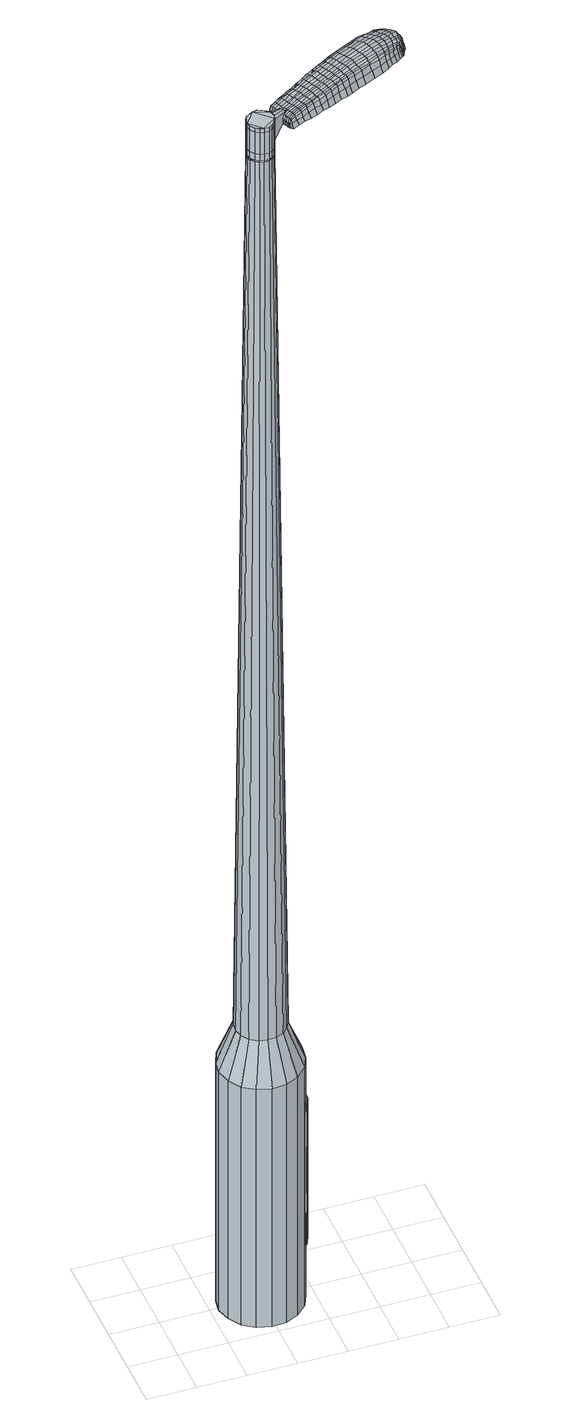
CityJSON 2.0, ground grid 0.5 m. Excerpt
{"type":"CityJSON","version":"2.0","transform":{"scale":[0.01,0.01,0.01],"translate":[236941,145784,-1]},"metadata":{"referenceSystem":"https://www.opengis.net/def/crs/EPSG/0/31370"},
"CityObjects":{
"object1":{"type":"GenericCityObject","attributes":{"cluster":709,"mean_distance_to_centroid":0.275,"new_centroid_x":236942,"new_centroid_y":145784.48,"mean_distance_to_camera":11.01,"H1":34.76,"H2":32.94,"Z_final":114.68,"cluster2":48,"proj_x":236945.56,"proj_y":145792.27,"id_line":84805,"bearing_l":114.57,"distance":8.56,"orientation":"right","G_obj":24.57},"geometry":[{"type":"MultiSurface","lod":"2","boundaries":[[[0,1,2,3]],[[1,4,5,2]],[[4,6,7,5]],[[6,8,9,7]],[[8,10,11,9]],[[10,12,13,11]],[[12,14,15,13]],[[14,16,17,15]],[[16,18,19,17]],[[18,20,21,19]],[[20,22,23,21]],[[22,24,25,23]],[[24,26,27,25]],[[26,28,29,27]],[[28,30,31,29]],[[30,32,33,31]],[[32,34,35,33]],[[34,0,3,35]],[[36,37,38,39]],[[38,40,41,42]],[[41,43,42]],[[42,44,45,46]],[[45,47,46]],[[46,48,49,50]],[[49,51,50]],[[42,46,50,38]],[[50,52,39,38]],[[53,36,39]],[[2,5,7,35]],[[7,9,11,15]],[[11,13,15]],[[15,17,19,23]],[[19,21,23]],[[23,25,27,31]],[[27,29,31]],[[15,23,31,7]],[[31,33,35,7]],[[3,2,35]],[[1,0,54,55]],[[0,34,56,54]],[[34,32,57,56]],[[32,30,58,57]],[[30,28,59,58]],[[28,26,60,59]],[[26,24,61,60]],[[24,22,62,61]],[[22,20,63,62]],[[20,18,64,63]],[[18,16,65,64]],[[16,14,66,65]],[[14,12,67,66]],[[12,10,68,67]],[[10,8,69,68]],[[8,6,70,69]],[[6,4,71,70]],[[4,1,55,71]],[[55,54,72,73]],[[54,56,74,72]],[[56,57,75,74]],[[57,58,76,75]],[[58,59,77,76]],[[59,60,78,77]],[[60,61,79,78]],[[61,62,80,79]],[[62,63,81,80]],[[63,64,82,81]],[[64,65,83,82]],[[65,66,84,83]],[[66,67,85,84]],[[67,68,86,85]],[[68,69,87,86]],[[69,70,88,87]],[[70,71,89,88]],[[71,55,73,89]],[[90,91,92,93]],[[94,95,91,90]],[[75,96,95,94]],[[97,98,96,75]],[[77,99,98,97]],[[78,100,99,77]],[[101,102,100,78]],[[103,104,102,101]],[[105,106,104,103]],[[107,108,106,105]],[[83,109,108,107]],[[110,111,109,83]],[[85,112,111,110]],[[113,114,112,85]],[[115,116,114,113]],[[117,118,116,115]],[[89,119,118,117]],[[93,92,119,89]],[[120,121,122,123]],[[124,120,123,125]],[[126,124,125,127]],[[128,126,127,129]],[[130,128,129,131]],[[132,130,131,133]],[[134,132,133,135]],[[136,134,135,137]],[[138,136,137,139]],[[140,138,139,141]],[[142,140,141,143]],[[144,142,143,145]],[[146,144,145,147]],[[148,146,147,149]],[[150,148,149,151]],[[152,150,151,153]],[[73,72,90,93]],[[72,74,94,90]],[[74,75,94]],[[76,97,75]],[[76,77,97]],[[79,101,78]],[[79,80,103,101]],[[80,81,105,103]],[[81,82,107,105]],[[82,83,107]],[[84,110,83]],[[84,85,110]],[[86,113,85]],[[86,87,115,113]],[[87,88,117,115]],[[88,89,117]],[[73,93,89]],[[154,155,92,91]],[[155,119,92]],[[156,118,119]],[[156,157,116,118]],[[157,158,114,116]],[[158,112,114]],[[159,111,112]],[[159,109,111]],[[160,108,109]],[[160,161,106,108]],[[161,162,104,106]],[[162,163,102,104]],[[163,100,102]],[[164,98,99]],[[164,96,98]],[[165,95,96]],[[165,154,91,95]],[[39,52,152,166]],[[155,154,167,153]],[[53,39,166,121]],[[154,165,122,167]],[[36,53,121,120]],[[165,96,123,122]],[[37,36,120,124]],[[96,164,125,123]],[[38,37,124,126]],[[164,99,127,125]],[[40,38,126,128]],[[99,100,129,127]],[[41,40,128,130]],[[100,163,131,129]],[[43,41,130,132]],[[163,162,133,131]],[[42,43,132,134]],[[162,161,135,133]],[[44,42,134,136]],[[161,160,137,135]],[[45,44,136,138]],[[160,109,139,137]],[[47,45,138,140]],[[109,159,141,139]],[[46,47,140,142]],[[159,112,143,141]],[[48,46,142,144]],[[112,158,145,143]],[[49,48,144,146]],[[158,157,147,145]],[[51,49,146,148]],[[157,156,149,147]],[[50,51,148,150]],[[156,119,151,149]],[[52,50,150,152]],[[119,155,153,151]],[[152,153,168,169]],[[153,167,170,168]],[[167,122,171,170]],[[122,121,172,171]],[[121,166,173,172]],[[166,152,169,173]],[[174,175,176,177]],[[178,174,177,179]],[[174,178,180,181]],[[175,174,181,182]],[[183,184,185,186]],[[187,183,186,188]],[[183,187,189,190]],[[184,183,190,191]],[[192,193,194,195]],[[196,192,195,197]],[[192,196,198,199]],[[193,192,199,200]],[[201,202,203,204]],[[205,201,204,206]],[[201,205,207,208]],[[202,201,208,209]],[[210,211,212,213]],[[214,210,213,215]],[[210,214,216,217]],[[211,210,217,218]],[[219,220,221,222]],[[223,219,222,224]],[[219,223,225,226]],[[220,219,226,227]],[[228,229,230,231]],[[220,228,231,221]],[[228,220,227,232]],[[229,228,232,233]],[[234,235,236,237]],[[229,234,237,230]],[[234,229,233,238]],[[235,234,238,239]],[[240,178,179,241]],[[235,240,241,236]],[[240,235,239,242]],[[178,240,242,180]],[[243,244,245,246]],[[247,243,246,248]],[[243,247,249,250]],[[244,243,250,251]],[[252,253,254,255]],[[244,252,255,245]],[[252,244,251,256]],[[253,252,256,257]],[[258,259,260,261]],[[253,258,261,254]],[[258,253,257,262]],[[259,258,262,263]],[[264,265,266,267]],[[259,264,267,260]],[[264,259,263,268]],[[265,264,268,269]],[[270,175,182,271]],[[265,270,271,266]],[[270,265,269,272]],[[175,270,272,176]],[[273,274,275,276]],[[277,273,276,278]],[[273,277,279,280]],[[274,273,280,281]],[[282,283,284,285]],[[274,282,285,275]],[[282,274,281,286]],[[283,282,286,287]],[[288,289,290,291]],[[283,288,291,284]],[[288,283,287,292]],[[289,288,292,293]],[[294,187,188,295]],[[289,294,295,290]],[[294,289,293,296]],[[187,294,296,189]],[[297,298,299,300]],[[301,297,300,302]],[[297,301,303,304]],[[298,297,304,305]],[[306,307,308,309]],[[298,306,309,299]],[[306,298,305,310]],[[307,306,310,311]],[[312,313,314,315]],[[307,312,315,308]],[[312,307,311,316]],[[313,312,316,317]],[[318,319,320,321]],[[313,318,321,314]],[[318,313,317,322]],[[319,318,322,323]],[[324,184,191,325]],[[319,324,325,320]],[[324,319,323,326]],[[184,324,326,185]],[[327,213,212,328]],[[329,327,328,330]],[[327,329,331,332]],[[213,327,332,215]],[[333,329,330,334]],[[335,333,334,336]],[[333,335,337,338]],[[329,333,338,331]],[[339,335,336,340]],[[341,339,340,342]],[[339,341,343,344]],[[335,339,344,337]],[[345,341,342,346]],[[347,345,346,348]],[[345,347,349,350]],[[341,345,350,343]],[[351,347,348,352]],[[202,351,352,203]],[[351,202,209,353]],[[347,351,353,349]],[[354,355,200,199]],[[356,354,199,198]],[[354,356,357,358]],[[355,354,358,359]],[[360,361,359,358]],[[362,360,358,357]],[[360,362,363,364]],[[361,360,364,365]],[[366,367,365,364]],[[368,366,364,363]],[[366,368,369,370]],[[367,366,370,371]],[[372,373,371,370]],[[374,372,370,369]],[[372,374,207,205]],[[373,372,205,206]],[[375,376,377,378]],[[277,375,378,279]],[[375,277,278,379]],[[376,375,379,380]],[[381,196,197,382]],[[376,381,382,377]],[[381,376,380,383]],[[196,381,383,198]],[[384,385,386,387]],[[223,384,387,225]],[[384,223,224,388]],[[385,384,388,389]],[[390,391,392,393]],[[385,390,393,386]],[[390,385,389,394]],[[391,390,394,395]],[[396,193,200,397]],[[391,396,397,392]],[[396,391,395,398]],[[193,396,398,194]],[[399,400,401,402]],[[181,399,402,182]],[[399,181,180,403]],[[400,399,403,404]],[[405,406,407,408]],[[400,405,408,401]],[[405,400,404,409]],[[406,405,409,410]],[[411,204,203,412]],[[406,411,412,407]],[[411,406,410,413]],[[204,411,413,206]],[[414,415,416,417]],[[186,414,417,188]],[[414,186,185,418]],[[415,414,418,419]],[[420,208,207,421]],[[415,420,421,416]],[[420,415,419,422]],[[208,420,422,209]],[[423,424,425,426]],[[301,423,426,303]],[[423,301,302,427]],[[424,423,427,428]],[[429,214,215,430]],[[424,429,430,425]],[[429,424,428,431]],[[214,429,431,216]],[[432,433,434,435]],[[247,432,435,249]],[[432,247,248,436]],[[433,432,436,437]],[[438,439,440,441]],[[433,438,441,434]],[[438,433,437,442]],[[439,438,442,443]],[[444,211,218,445]],[[439,444,445,440]],[[444,439,443,446]],[[211,444,446,212]],[[447,448,437,436]],[[246,447,436,248]],[[447,246,245,449]],[[448,447,449,450]],[[451,452,443,442]],[[448,451,442,437]],[[451,448,450,453]],[[452,451,453,454]],[[455,328,212,446]],[[452,455,446,443]],[[455,452,454,456]],[[328,455,456,330]],[[457,458,459,460]],[[304,457,460,305]],[[457,304,303,426]],[[458,457,426,425]],[[461,332,331,462]],[[458,461,462,459]],[[461,458,425,430]],[[332,461,430,215]],[[463,464,450,449]],[[255,463,449,245]],[[463,255,254,465]],[[464,463,465,466]],[[467,468,454,453]],[[464,467,453,450]],[[467,464,466,469]],[[468,467,469,470]],[[471,334,330,456]],[[468,471,456,454]],[[471,468,470,472]],[[334,471,472,336]],[[473,474,475,476]],[[310,473,476,311]],[[473,310,305,460]],[[474,473,460,459]],[[477,338,337,478]],[[474,477,478,475]],[[477,474,459,462]],[[338,477,462,331]],[[479,480,466,465]],[[261,479,465,254]],[[479,261,260,481]],[[480,479,481,482]],[[483,484,470,469]],[[480,483,469,466]],[[483,480,482,485]],[[484,483,485,486]],[[487,340,336,472]],[[484,487,472,470]],[[487,484,486,488]],[[340,487,488,342]],[[489,490,491,492]],[[316,489,492,317]],[[489,316,311,476]],[[490,489,476,475]],[[493,344,343,494]],[[490,493,494,491]],[[493,490,475,478]],[[344,493,478,337]],[[495,496,482,481]],[[267,495,481,260]],[[495,267,266,497]],[[496,495,497,498]],[[499,500,486,485]],[[496,499,485,482]],[[499,496,498,501]],[[500,499,501,502]],[[503,346,342,488]],[[500,503,488,486]],[[503,500,502,504]],[[346,503,504,348]],[[505,506,507,508]],[[322,505,508,323]],[[505,322,317,492]],[[506,505,492,491]],[[509,350,349,510]],[[506,509,510,507]],[[509,506,491,494]],[[350,509,494,343]],[[511,512,498,497]],[[271,511,497,266]],[[511,271,182,402]],[[512,511,402,401]],[[513,514,502,501]],[[512,513,501,498]],[[513,512,401,408]],[[514,513,408,407]],[[515,352,348,504]],[[514,515,504,502]],[[515,514,407,412]],[[352,515,412,203]],[[516,517,419,418]],[[326,516,418,185]],[[516,326,323,508]],[[517,516,508,507]],[[518,353,209,422]],[[517,518,422,419]],[[518,517,507,510]],[[353,518,510,349]],[[519,520,380,379]],[[276,519,379,278]],[[519,276,275,521]],[[520,519,521,522]],[[523,356,198,383]],[[520,523,383,380]],[[523,520,522,524]],[[356,523,524,357]],[[525,526,527,528]],[[226,525,528,227]],[[525,226,225,387]],[[526,525,387,386]],[[529,530,531,532]],[[526,529,532,527]],[[529,526,386,393]],[[530,529,393,392]],[[533,355,359,534]],[[530,533,534,531]],[[533,530,392,397]],[[355,533,397,200]],[[535,536,522,521]],[[285,535,521,275]],[[535,285,284,537]],[[536,535,537,538]],[[539,362,357,524]],[[536,539,524,522]],[[539,536,538,540]],[[362,539,540,363]],[[541,542,543,544]],[[232,541,544,233]],[[541,232,227,528]],[[542,541,528,527]],[[545,546,547,548]],[[542,545,548,543]],[[545,542,527,532]],[[546,545,532,531]],[[549,361,365,550]],[[546,549,550,547]],[[549,546,531,534]],[[361,549,534,359]],[[551,552,538,537]],[[291,551,537,284]],[[551,291,290,553]],[[552,551,553,554]],[[555,368,363,540]],[[552,555,540,538]],[[555,552,554,556]],[[368,555,556,369]],[[557,558,559,560]],[[238,557,560,239]],[[557,238,233,544]],[[558,557,544,543]],[[561,562,563,564]],[[558,561,564,559]],[[561,558,543,548]],[[562,561,548,547]],[[565,367,371,566]],[[562,565,566,563]],[[565,562,547,550]],[[367,565,550,365]],[[567,568,554,553]],[[295,567,553,290]],[[567,295,188,417]],[[568,567,417,416]],[[569,374,369,556]],[[568,569,556,554]],[[569,568,416,421]],[[374,569,421,207]],[[570,571,404,403]],[[242,570,403,180]],[[570,242,239,560]],[[571,570,560,559]],[[572,573,410,409]],[[571,572,409,404]],[[572,571,559,564]],[[573,572,564,563]],[[574,373,206,413]],[[573,574,413,410]],[[574,573,563,566]],[[373,574,566,371]],[[575,576,577,578]],[[578,577,579,580]],[[581,579,577,582]],[[582,577,576,583]],[[584,585,586,587]],[[587,586,588,589]],[[590,588,586,591]],[[591,586,585,592]],[[593,594,595,596]],[[596,595,597,598]],[[599,597,595,600]],[[600,595,594,601]],[[602,603,604,605]],[[605,604,606,607]],[[608,606,604,609]],[[609,604,603,610]],[[611,612,613,614]],[[614,613,615,616]],[[617,615,613,618]],[[618,613,612,619]],[[620,621,622,623]],[[623,622,624,625]],[[626,624,622,627]],[[627,622,621,628]],[[629,630,631,632]],[[632,631,621,620]],[[628,621,631,633]],[[633,631,630,634]],[[635,636,637,638]],[[638,637,630,629]],[[634,630,637,639]],[[639,637,636,640]],[[580,579,641,642]],[[642,641,636,635]],[[640,636,641,643]],[[643,641,579,581]],[[644,645,646,647]],[[647,646,648,649]],[[650,648,646,651]],[[651,646,645,652]],[[653,654,655,656]],[[656,655,645,644]],[[652,645,655,657]],[[657,655,654,658]],[[659,660,661,662]],[[662,661,654,653]],[[658,654,661,663]],[[663,661,660,664]],[[665,666,667,668]],[[668,667,660,659]],[[664,660,667,669]],[[669,667,666,670]],[[583,576,671,672]],[[672,671,666,665]],[[670,666,671,673]],[[673,671,576,575]],[[674,675,676,677]],[[677,676,678,679]],[[680,678,676,681]],[[681,676,675,682]],[[683,684,685,686]],[[686,685,675,674]],[[682,675,685,687]],[[687,685,684,688]],[[689,690,691,692]],[[692,691,684,683]],[[688,684,691,693]],[[693,691,690,694]],[[589,588,695,696]],[[696,695,690,689]],[[694,690,695,697]],[[697,695,588,590]],[[698,699,700,701]],[[701,700,702,703]],[[704,702,700,705]],[[705,700,699,706]],[[707,708,709,710]],[[710,709,699,698]],[[706,699,709,711]],[[711,709,708,712]],[[713,714,715,716]],[[716,715,708,707]],[[712,708,715,717]],[[717,715,714,718]],[[719,720,721,722]],[[722,721,714,713]],[[718,714,721,723]],[[723,721,720,724]],[[592,585,725,726]],[[726,725,720,719]],[[724,720,725,727]],[[727,725,585,584]],[[611,614,728,729]],[[729,728,730,731]],[[732,730,728,733]],[[733,728,614,616]],[[731,730,734,735]],[[735,734,736,737]],[[738,736,734,739]],[[739,734,730,732]],[[737,736,740,741]],[[741,740,742,743]],[[744,742,740,745]],[[745,740,736,738]],[[743,742,746,747]],[[747,746,748,749]],[[750,748,746,751]],[[751,746,742,744]],[[749,748,752,753]],[[753,752,603,602]],[[610,603,752,754]],[[754,752,748,750]],[[601,755,756,600]],[[600,756,757,599]],[[758,757,756,759]],[[759,756,755,760]],[[760,761,762,759]],[[759,762,763,758]],[[764,763,762,765]],[[765,762,761,766]],[[766,767,768,765]],[[765,768,769,764]],[[770,769,768,771]],[[771,768,767,772]],[[772,773,774,771]],[[771,774,775,770]],[[608,775,774,606]],[[606,774,773,607]],[[776,777,778,779]],[[779,778,678,680]],[[679,678,778,780]],[[780,778,777,781]],[[598,597,782,783]],[[783,782,777,776]],[[781,777,782,784]],[[784,782,597,599]],[[785,786,787,788]],[[788,787,624,626]],[[625,624,787,789]],[[789,787,786,790]],[[791,792,793,794]],[[794,793,786,785]],[[790,786,793,795]],[[795,793,792,796]],[[601,594,797,798]],[[798,797,792,791]],[[796,792,797,799]],[[799,797,594,593]],[[800,801,802,803]],[[803,802,582,583]],[[581,582,802,804]],[[804,802,801,805]],[[806,807,808,809]],[[809,808,801,800]],[[805,801,808,810]],[[810,808,807,811]],[[602,605,812,813]],[[813,812,807,806]],[[811,807,812,814]],[[814,812,605,607]],[[815,816,817,818]],[[818,817,587,589]],[[584,587,817,819]],[[819,817,816,820]],[[608,609,821,822]],[[822,821,816,815]],[[820,816,821,823]],[[823,821,609,610]],[[824,825,826,827]],[[827,826,702,704]],[[703,702,826,828]],[[828,826,825,829]],[[616,615,830,831]],[[831,830,825,824]],[[829,825,830,832]],[[832,830,615,617]],[[833,834,835,836]],[[836,835,648,650]],[[649,648,835,837]],[[837,835,834,838]],[[839,840,841,842]],[[842,841,834,833]],[[838,834,841,843]],[[843,841,840,844]],[[619,612,845,846]],[[846,845,840,839]],[[844,840,845,847]],[[847,845,612,611]],[[838,848,837]],[[837,848,647,649]],[[644,647,848,849]],[[849,848,850]],[[844,851,852,843]],[[843,852,848,838]],[[850,848,852,853]],[[853,852,851,854]],[[611,729,855,847]],[[847,855,851,844]],[[854,851,855,856]],[[856,855,729,731]],[[857,858,859]],[[859,858,705,706]],[[704,705,858,827]],[[827,858,857,824]],[[732,733,860,861]],[[861,860,857,859]],[[824,857,860,831]],[[831,860,733,616]],[[850,862,863,849]],[[849,863,656,644]],[[653,656,863,864]],[[864,863,862,865]],[[854,866,867,853]],[[853,867,862,850]],[[865,862,867,868]],[[868,867,866,869]],[[731,735,870,856]],[[856,870,866,854]],[[869,866,870,871]],[[871,870,735,737]],[[872,873,874,875]],[[875,874,711,712]],[[706,711,874,859]],[[874,873,859]],[[738,739,876,877]],[[877,876,873,872]],[[859,873,876,861]],[[861,876,739,732]],[[865,878,879,864]],[[864,879,662,653]],[[659,662,879,880]],[[880,879,878,881]],[[869,882,883,868]],[[868,883,878,865]],[[881,878,883,884]],[[884,883,882,885]],[[737,741,886,871]],[[871,886,882,869]],[[885,882,886,887]],[[887,886,741,743]],[[888,889,890,891]],[[891,890,717,718]],[[712,717,890,875]],[[875,890,889,872]],[[744,745,892,893]],[[893,892,889,888]],[[872,889,892,877]],[[877,892,745,738]],[[881,894,895,880]],[[880,895,668,659]],[[665,668,895,896]],[[896,895,894,897]],[[885,898,899,884]],[[884,899,894,881]],[[897,894,899,900]],[[900,899,898,901]],[[743,747,902,887]],[[887,902,898,885]],[[901,898,902,903]],[[903,902,747,749]],[[904,905,906,907]],[[907,906,723,724]],[[718,723,906,891]],[[891,906,905,888]],[[750,751,908,909]],[[909,908,905,904]],[[888,905,908,893]],[[893,908,751,744]],[[897,910,911,896]],[[896,911,672,665]],[[583,672,911,803]],[[803,911,910,800]],[[901,912,913,900]],[[900,913,910,897]],[[800,910,913,809]],[[809,913,912,806]],[[749,753,914,903]],[[903,914,912,901]],[[806,912,914,813]],[[813,914,753,602]],[[820,915,916,819]],[[819,916,727,584]],[[724,727,916,907]],[[907,916,915,904]],[[610,754,917,823]],[[823,917,915,820]],[[904,915,917,909]],[[909,917,754,750]],[[781,918,919,780]],[[780,919,677,679]],[[674,677,919,920]],[[920,919,918,921]],[[599,757,922,784]],[[784,922,918,781]],[[921,918,922,923]],[[923,922,757,758]],[[924,925,926,927]],[[927,926,627,628]],[[626,627,926,788]],[[788,926,925,785]],[[928,929,930,931]],[[931,930,925,924]],[[785,925,930,794]],[[794,930,929,791]],[[760,755,932,933]],[[933,932,929,928]],[[791,929,932,798]],[[798,932,755,601]],[[921,934,935,920]],[[920,935,686,674]],[[683,686,935,936]],[[936,935,934,937]],[[758,763,938,923]],[[923,938,934,921]],[[937,934,938,939]],[[939,938,763,764]],[[940,941,942,943]],[[943,942,633,634]],[[628,633,942,927]],[[927,942,941,924]],[[944,945,946,947]],[[947,946,941,940]],[[924,941,946,931]],[[931,946,945,928]],[[766,761,948,949]],[[949,948,945,944]],[[928,945,948,933]],[[933,948,761,760]],[[937,950,951,936]],[[936,951,692,683]],[[689,692,951,952]],[[952,951,950,953]],[[764,769,954,939]],[[939,954,950,937]],[[953,950,954,955]],[[955,954,769,770]],[[956,957,958,959]],[[959,958,639,640]],[[634,639,958,943]],[[943,958,957,940]],[[960,961,962,963]],[[963,962,957,956]],[[940,957,962,947]],[[947,962,961,944]],[[772,767,964,965]],[[965,964,961,960]],[[944,961,964,949]],[[949,964,767,766]],[[953,966,967,952]],[[952,967,696,689]],[[589,696,967,818]],[[818,967,966,815]],[[770,775,968,955]],[[955,968,966,953]],[[815,966,968,822]],[[822,968,775,608]],[[805,969,970,804]],[[804,970,643,581]],[[640,643,970,959]],[[959,970,969,956]],[[811,971,972,810]],[[810,972,969,805]],[[956,969,972,963]],[[963,972,971,960]],[[607,773,973,814]],[[814,973,971,811]],[[960,971,973,965]],[[965,973,773,772]],[[575,578,177,176]],[[578,580,179,177]],[[590,591,190,189]],[[591,592,191,190]],[[593,596,195,194]],[[596,598,197,195]],[[617,618,217,216]],[[618,619,218,217]],[[620,623,222,221]],[[623,625,224,222]],[[629,632,231,230]],[[632,620,221,231]],[[635,638,237,236]],[[638,629,230,237]],[[580,642,241,179]],[[642,635,236,241]],[[650,651,250,249]],[[651,652,251,250]],[[652,657,256,251]],[[657,658,257,256]],[[658,663,262,257]],[[663,664,263,262]],[[664,669,268,263]],[[669,670,269,268]],[[670,673,272,269]],[[673,575,176,272]],[[680,681,280,279]],[[681,682,281,280]],[[682,687,286,281]],[[687,688,287,286]],[[688,693,292,287]],[[693,694,293,292]],[[694,697,296,293]],[[697,590,189,296]],[[698,701,300,299]],[[701,703,302,300]],[[707,710,309,308]],[[710,698,299,309]],[[713,716,315,314]],[[716,707,308,315]],[[719,722,321,320]],[[722,713,314,321]],[[592,726,325,191]],[[726,719,320,325]],[[776,779,378,377]],[[779,680,279,378]],[[598,783,382,197]],[[783,776,377,382]],[[625,789,388,224]],[[789,790,389,388]],[[790,795,394,389]],[[795,796,395,394]],[[796,799,398,395]],[[799,593,194,398]],[[703,828,427,302]],[[828,829,428,427]],[[829,832,431,428]],[[832,617,216,431]],[[833,836,435,434]],[[836,650,249,435]],[[839,842,441,440]],[[842,833,434,441]],[[619,846,445,218]],[[846,839,440,445]],[[974,975,976,977]],[[978,979,977,976]],[[980,981,982,983]],[[984,985,986,987]],[[975,988,989,976]],[[990,978,976,989]],[[991,980,983,992]],[[993,994,985,984]],[[988,995,996,989]],[[996,997,990,989]],[[998,991,992,999]],[[1000,994,993,1001]],[[995,1002,1003,996]],[[1003,1004,997,996]],[[1005,998,999,1006]],[[1007,1000,1001,1008]],[[1009,1010,1011,1012]],[[1013,1014,1010,1009]],[[1013,1015,1016,1014]],[[1015,1017,1018,1016]],[[1019,1020,1021,1022]],[[1023,1024,1020,1019]],[[1025,1026,1024,1023]],[[1027,1028,1026,1025]],[[1022,1011,1010,1019]],[[1019,1010,1014,1023]],[[1014,1016,1025,1023]],[[1016,1018,1027,1025]],[[983,982,979,978]],[[992,983,978,990]],[[997,999,992,990]],[[1004,1006,999,997]],[[984,987,981,980]],[[993,984,980,991]],[[1001,993,991,998]],[[1008,1001,998,1005]],[[985,1009,1012,986]],[[994,1013,1009,985]],[[1015,1013,994,1000]],[[1017,1015,1000,1007]],[[1029,1030,1031,1032]],[[1031,1033,1034,1035]],[[1031,1035,1036,1037]],[[1031,1037,1032]],[[1038,1029,1032,1039]],[[1040,1039,1032,1041]],[[1042,1041,1032]],[[1043,1031,1030,1044]],[[1045,1043,1044,1046]],[[1047,1045,1046,1048]],[[1049,1047,1048,1050]],[[1051,1049,1050,1052]],[[1052,1053,1054,1055]],[[1052,1055,1056,1057]],[[1052,1057,1058,1059]],[[1058,1060,1061,1062]],[[1058,1062,1063,1064]],[[1058,1064,1059]],[[1052,1059,1051]],[[1065,1066,1030,1029]],[[1067,1068,1033,1031]],[[1069,1070,1042,1032]],[[1066,1071,1044,1030]],[[1072,1067,1031,1043]],[[1071,1073,1046,1044]],[[1074,1072,1043,1045]],[[1073,1075,1048,1046]],[[1076,1074,1045,1047]],[[1075,1077,1050,1048]],[[1078,1076,1047,1049]],[[1077,1079,1052,1050]],[[1080,1078,1049,1051]],[[1079,1081,1053,1052]],[[1082,1083,1060,1058]],[[1084,1080,1051,1059]],[[1054,1053,1081,1085]],[[1055,1054,1085,1086]],[[1056,1055,1086,1087]],[[1057,1056,1087,1088]],[[1058,1057,1088,1082]],[[1089,1065,1029,1038]],[[1090,1089,1038,1039]],[[1091,1090,1039,1040]],[[1092,1091,1040,1041]],[[1070,1092,1041,1042]],[[1034,1033,1068,1093]],[[1061,1060,1083,1094]],[[1035,1034,1093,1095]],[[1036,1035,1095,1096]],[[1037,1036,1096,1097]],[[1032,1037,1097,1069]],[[1062,1061,1094,1098]],[[1063,1062,1098,1099]],[[1064,1063,1099,1100]],[[1059,1064,1100,1084]]]}]}
},
"vertices":[
[139,68,384],[143,54,384],[143,54,96],[139,68,96],[141,39,384],[141,39,96],[135,26,384],[135,26,96],[124,15,384],[124,15,96],[111,9,384],[111,9,96],[96,8,384],[96,8,96],[82,12,384],[82,12,96],[70,20,384],[70,20,96],[62,33,384],[62,33,96],[58,47,384],[58,47,96],[60,61,384],[60,61,96],[66,75,384],[66,75,96],[76,85,384],[76,85,96],[90,91,384],[90,91,96],[104,92,384],[104,92,96],[119,88,384],[119,88,96],[131,80,384],[131,80,96],[106,62,1524],[102,64,1524],[97,63,1524],[113,56,1524],[93,61,1524],[89,58,1524],[87,49,1524],[87,54,1524],[88,45,1524],[91,41,1524],[99,37,1524],[95,38,1524],[104,37,1524],[108,39,1524],[113,47,1524],[111,42,1524],[114,51,1524],[110,60,1524],[123,61,429],[125,52,429],[118,68,429],[111,73,429],[103,75,429],[94,75,429],[86,71,429],[80,65,429],[76,57,429],[75,48,429],[77,40,429],[82,32,429],[90,27,429],[98,25,429],[107,26,429],[115,29,429],[121,36,429],[125,43,429],[113,56,1483],[114,51,1483],[110,60,1483],[106,62,1483],[102,64,1483],[97,63,1483],[93,61,1483],[89,58,1483],[87,54,1483],[87,49,1483],[88,45,1483],[91,41,1483],[95,38,1483],[99,37,1483],[104,37,1483],[108,39,1483],[111,42,1483],[113,47,1483],[112,55,1483],[112,55,1485],[113,51,1485],[113,51,1483],[110,59,1483],[110,59,1485],[106,62,1485],[102,63,1483],[102,63,1485],[97,63,1485],[93,61,1485],[90,58,1483],[90,58,1485],[88,54,1483],[88,54,1485],[88,49,1483],[88,49,1485],[89,45,1483],[89,45,1485],[91,41,1485],[95,39,1483],[95,39,1485],[99,37,1485],[104,38,1483],[104,38,1485],[108,40,1483],[108,40,1485],[111,43,1483],[111,43,1485],[113,47,1485],[106,62,1519],[110,60,1519],[110,60,1493],[106,62,1493],[102,64,1519],[102,64,1493],[97,63,1519],[97,63,1493],[93,61,1519],[93,61,1493],[89,58,1519],[89,58,1493],[87,54,1519],[87,54,1493],[87,49,1519],[87,49,1493],[88,45,1519],[88,45,1493],[91,41,1519],[91,41,1493],[95,38,1519],[95,38,1493],[99,37,1519],[99,37,1493],[104,37,1519],[104,37,1493],[108,39,1519],[108,39,1493],[111,42,1519],[111,42,1493],[113,47,1519],[113,47,1493],[114,51,1519],[114,51,1493],[113,56,1485],[114,51,1485],[111,42,1485],[108,39,1485],[104,37,1485],[95,38,1485],[88,45,1485],[87,49,1485],[87,54,1485],[89,58,1485],[102,64,1485],[110,60,1485],[113,56,1519],[113,56,1493],[131,61,1513],[131,61,1518],[130,64,1513],[128,66,1513],[128,66,1518],[130,64,1518],[205,77,1519],[198,74,1518],[200,73,1509],[207,76,1510],[213,80,1519],[215,79,1510],[212,81,1526],[204,78,1525],[197,75,1525],[189,112,1519],[183,108,1518],[183,107,1525],[189,110,1525],[197,115,1519],[197,114,1526],[198,117,1510],[190,114,1510],[183,110,1509],[263,126,1519],[265,123,1519],[266,123,1513],[264,127,1513],[261,129,1519],[261,130,1513],[259,129,1524],[262,126,1524],[263,122,1524],[196,95,1530],[189,92,1529],[191,89,1529],[197,92,1530],[204,99,1531],[206,96,1531],[203,103,1530],[194,99,1530],[188,96,1529],[123,62,1512],[124,59,1512],[125,60,1517],[124,62,1517],[121,64,1512],[123,65,1517],[122,65,1506],[123,62,1506],[125,59,1506],[258,102,1519],[256,101,1519],[257,100,1512],[260,102,1512],[260,104,1518],[262,103,1512],[259,104,1522],[258,103,1523],[255,102,1524],[251,98,1519],[246,95,1519],[248,95,1512],[253,97,1512],[250,99,1524],[245,96,1525],[241,93,1519],[234,89,1519],[236,88,1511],[243,92,1511],[240,94,1526],[233,90,1526],[224,85,1519],[226,84,1510],[222,86,1526],[136,50,1513],[143,52,1513],[142,53,1518],[135,50,1517],[131,48,1512],[131,49,1516],[132,47,1506],[138,49,1507],[145,52,1507],[150,55,1514],[157,58,1515],[156,59,1520],[149,56,1519],[152,54,1507],[159,57,1507],[164,60,1515],[171,63,1516],[170,64,1522],[163,61,1521],[166,60,1508],[173,62,1508],[178,66,1517],[185,69,1517],[184,70,1524],[177,67,1523],[180,65,1508],[187,68,1509],[192,71,1518],[190,72,1524],[194,70,1509],[244,135,1519],[241,134,1519],[241,133,1524],[245,134,1523],[247,136,1518],[246,135,1522],[247,137,1512],[245,137,1512],[241,136,1512],[236,133,1519],[231,131,1519],[231,129,1525],[237,131,1524],[237,134,1512],[231,132,1512],[225,129,1519],[218,125,1519],[218,124,1526],[225,127,1526],[226,130,1511],[219,127,1511],[208,121,1519],[208,119,1526],[208,122,1510],[124,77,1513],[131,81,1513],[131,82,1507],[124,79,1507],[119,74,1512],[119,76,1506],[120,74,1516],[124,76,1517],[130,80,1518],[137,84,1514],[144,88,1515],[144,90,1507],[138,86,1507],[137,83,1519],[144,86,1520],[150,91,1515],[157,95,1516],[157,97,1508],[151,93,1508],[150,90,1521],[157,93,1522],[164,98,1517],[170,102,1517],[171,104,1509],[164,100,1508],[163,97,1523],[170,100,1524],[177,105,1518],[177,107,1509],[176,103,1524],[129,64,1519],[130,62,1519],[135,67,1520],[137,65,1520],[134,70,1520],[127,67,1519],[142,71,1522],[143,68,1522],[149,74,1523],[150,71,1523],[148,76,1523],[141,73,1521],[156,77,1524],[157,74,1524],[162,80,1525],[164,77,1525],[161,83,1525],[154,80,1524],[169,83,1526],[170,80,1526],[176,86,1527],[177,83,1527],[174,89,1527],[168,86,1526],[183,89,1528],[184,86,1528],[181,92,1528],[259,124,1527],[261,121,1527],[257,128,1526],[253,126,1527],[255,122,1528],[256,119,1528],[249,120,1529],[251,116,1529],[247,123,1528],[240,120,1530],[243,117,1530],[244,113,1530],[236,114,1531],[237,110,1531],[234,117,1530],[226,114,1531],[228,110,1531],[229,107,1531],[216,105,1531],[217,101,1531],[214,108,1531],[249,136,1518],[252,135,1519],[252,136,1513],[249,137,1513],[248,134,1523],[251,134,1523],[256,132,1519],[257,133,1513],[255,132,1524],[262,106,1518],[263,108,1518],[262,108,1523],[260,106,1523],[263,105,1513],[264,108,1513],[265,112,1519],[265,115,1519],[264,115,1524],[263,111,1523],[266,111,1513],[266,116,1513],[266,119,1519],[264,119,1524],[266,119,1513],[203,79,1528],[202,81,1528],[195,78,1528],[196,76,1527],[211,82,1528],[210,84,1529],[201,83,1529],[200,86,1530],[193,83,1529],[194,80,1528],[209,87,1529],[208,90,1530],[199,89,1530],[192,86,1529],[207,93,1531],[189,108,1528],[191,106,1529],[199,110,1529],[197,112,1528],[183,105,1527],[184,103,1528],[192,103,1529],[200,107,1530],[186,100,1528],[118,73,1512],[119,71,1512],[120,71,1517],[119,73,1517],[118,74,1506],[119,72,1506],[120,68,1512],[121,68,1517],[120,69,1506],[129,48,1512],[128,50,1512],[129,49,1506],[130,48,1506],[130,49,1517],[129,51,1517],[127,52,1512],[126,54,1512],[127,54,1506],[128,52,1506],[128,53,1517],[127,55,1517],[125,57,1512],[126,57,1506],[126,57,1517],[134,51,1519],[134,53,1519],[141,54,1520],[141,56,1520],[133,55,1519],[132,57,1519],[140,58,1520],[139,60,1520],[131,60,1519],[138,63,1520],[124,75,1519],[125,73,1519],[131,76,1520],[131,78,1520],[126,70,1519],[133,73,1520],[148,57,1521],[148,59,1521],[155,60,1522],[155,61,1522],[147,61,1521],[146,63,1521],[154,64,1522],[152,66,1523],[144,66,1522],[151,69,1523],[137,82,1521],[138,80,1521],[145,83,1522],[144,85,1522],[139,77,1521],[146,80,1522],[162,63,1523],[161,64,1523],[169,65,1524],[168,67,1524],[160,66,1523],[159,69,1524],[167,69,1525],[166,72,1525],[158,72,1524],[165,75,1525],[151,88,1523],[151,86,1523],[158,90,1524],[157,92,1524],[153,83,1524],[159,86,1525],[176,68,1525],[175,70,1525],[183,71,1526],[182,72,1526],[174,72,1526],[173,75,1526],[181,75,1527],[180,78,1527],[172,78,1526],[178,80,1527],[164,95,1525],[165,93,1525],[171,96,1526],[170,99,1526],[166,90,1526],[173,93,1527],[189,73,1527],[189,75,1527],[188,78,1527],[186,81,1528],[185,83,1528],[177,102,1527],[178,100,1527],[179,96,1528],[246,133,1525],[249,133,1525],[243,132,1526],[245,131,1526],[253,130,1526],[249,129,1527],[258,105,1525],[259,107,1525],[256,105,1526],[255,103,1525],[261,110,1525],[261,114,1526],[258,112,1527],[257,108,1526],[261,117,1526],[257,115,1527],[238,130,1526],[240,129,1527],[232,128,1527],[234,127,1528],[243,127,1528],[237,124,1529],[251,101,1526],[251,103,1527],[246,100,1528],[245,98,1527],[252,106,1527],[252,109,1528],[246,106,1529],[246,103,1528],[252,113,1528],[245,110,1530],[226,126,1528],[228,124,1529],[219,123,1528],[220,121,1529],[231,121,1529],[223,117,1530],[240,95,1528],[240,97,1528],[232,94,1529],[232,92,1528],[240,100,1529],[239,103,1530],[231,100,1530],[232,96,1530],[239,107,1530],[230,103,1531],[208,117,1529],[209,116,1529],[212,112,1530],[222,87,1528],[221,89,1529],[221,92,1530],[220,95,1530],[219,98,1531],[200,75,1509],[198,76,1518],[204,78,1518],[206,78,1509],[212,82,1519],[214,81,1510],[211,83,1525],[203,79,1525],[196,77,1525],[184,105,1525],[184,107,1518],[190,110,1518],[190,108,1525],[198,114,1519],[198,112,1525],[199,116,1510],[191,112,1509],[184,109,1509],[263,122,1513],[263,122,1519],[261,125,1519],[262,126,1513],[259,128,1519],[260,128,1513],[258,127,1524],[260,124,1524],[261,122,1524],[191,90,1528],[190,92,1528],[196,95,1529],[198,93,1529],[205,99,1529],[206,96,1529],[203,102,1529],[195,99,1529],[188,96,1528],[127,61,1516],[126,60,1512],[125,63,1512],[126,63,1516],[123,65,1512],[124,65,1516],[124,66,1506],[125,63,1506],[127,60,1506],[256,101,1512],[254,102,1519],[257,104,1518],[259,103,1512],[259,105,1518],[260,104,1512],[258,106,1522],[256,105,1523],[254,103,1523],[247,96,1512],[245,97,1519],[250,100,1519],[252,99,1512],[249,101,1524],[244,98,1525],[235,90,1511],[233,91,1519],[240,94,1519],[242,94,1511],[239,95,1525],[232,92,1526],[223,86,1519],[225,86,1510],[222,87,1526],[142,55,1518],[143,54,1513],[136,52,1513],[135,52,1517],[131,50,1512],[131,51,1515],[132,49,1506],[137,51,1506],[144,54,1507],[156,61,1520],[157,60,1514],[150,57,1514],[149,58,1519],[151,56,1507],[158,59,1507],[169,66,1522],[171,65,1516],[164,62,1515],[162,63,1521],[165,62,1508],[172,64,1508],[183,71,1523],[184,70,1517],[178,68,1516],[176,69,1522],[179,67,1508],[186,70,1508],[191,73,1517],[190,74,1524],[193,72,1509],[242,131,1523],[242,132,1519],[245,133,1518],[245,132,1523],[247,134,1518],[246,133,1522],[247,135,1512],[245,135,1512],[242,134,1512],[232,127,1525],[232,129,1519],[237,131,1519],[237,129,1524],[237,132,1512],[232,131,1512],[219,122,1526],[219,124,1519],[226,127,1519],[226,125,1525],[227,128,1511],[220,125,1511],[209,119,1519],[208,117,1526],[209,121,1510],[132,81,1507],[131,79,1513],[125,76,1513],[125,77,1506],[121,73,1512],[121,74,1506],[122,73,1515],[125,75,1517],[131,78,1518],[145,88,1507],[145,86,1514],[138,83,1514],[139,84,1507],[138,81,1519],[145,85,1520],[158,95,1508],[158,93,1516],[151,90,1515],[152,91,1508],[151,88,1521],[158,92,1522],[172,102,1508],[171,100,1517],[165,97,1516],[165,98,1508],[164,95,1522],[171,98,1523],[177,103,1517],[178,105,1509],[177,102,1524],[130,65,1518],[131,62,1518],[136,68,1519],[137,65,1519],[135,70,1519],[128,67,1518],[143,71,1520],[144,68,1520],[150,74,1521],[151,71,1521],[148,77,1521],[142,73,1520],[156,77,1523],[157,74,1523],[163,80,1524],[164,78,1524],[162,83,1524],[155,80,1523],[170,83,1525],[171,81,1525],[176,86,1526],[178,84,1526],[175,89,1526],[168,86,1525],[183,89,1527],[184,87,1527],[182,92,1527],[259,121,1526],[258,124,1526],[256,126,1525],[252,125,1526],[254,122,1526],[256,119,1526],[250,116,1528],[249,119,1528],[246,122,1527],[240,120,1528],[242,116,1529],[244,113,1529],[237,110,1530],[236,114,1530],[234,117,1529],[226,113,1530],[228,110,1530],[229,107,1530],[217,101,1530],[216,105,1530],[214,108,1530],[251,134,1513],[251,133,1518],[248,134,1518],[249,135,1512],[248,132,1523],[250,132,1523],[255,131,1519],[256,131,1513],[254,130,1523],[260,109,1523],[261,109,1518],[260,107,1518],[259,107,1523],[261,106,1512],[262,108,1512],[262,115,1523],[263,115,1519],[262,112,1519],[261,112,1523],[263,112,1513],[264,116,1513],[263,119,1519],[262,118,1524],[264,119,1513],[196,79,1527],[202,81,1527],[202,80,1527],[196,78,1526],[210,84,1527],[210,85,1528],[193,84,1528],[200,87,1528],[201,84,1528],[195,81,1527],[209,87,1528],[208,90,1529],[199,90,1529],[192,87,1528],[207,93,1529],[199,110,1528],[191,106,1527],[190,107,1527],[198,111,1527],[184,104,1526],[185,103,1527],[193,102,1528],[201,106,1528],[186,99,1527],[122,72,1516],[121,72,1512],[120,73,1512],[121,72,1516],[120,74,1506],[121,73,1506],[122,69,1512],[123,69,1516],[123,69,1506],[131,50,1506],[130,51,1512],[130,50,1512],[131,49,1506],[131,51,1516],[131,52,1516],[129,55,1506],[128,55,1512],[129,53,1512],[130,53,1506],[130,54,1516],[129,56,1516],[127,58,1512],[128,58,1506],[128,58,1516],[135,53,1518],[141,55,1519],[141,56,1519],[133,58,1518],[134,55,1518],[140,58,1519],[139,61,1519],[132,60,1518],[138,63,1519],[126,73,1518],[125,74,1518],[132,77,1519],[127,70,1518],[133,74,1519],[148,59,1520],[148,58,1520],[155,61,1521],[155,62,1521],[146,64,1520],[147,61,1520],[154,64,1521],[153,66,1521],[145,66,1520],[152,69,1521],[145,83,1521],[139,80,1520],[138,81,1520],[145,84,1521],[140,77,1520],[147,80,1521],[162,65,1522],[162,64,1522],[169,67,1523],[169,68,1523],[160,69,1522],[161,67,1522],[168,70,1523],[166,72,1524],[159,72,1523],[165,75,1524],[159,90,1523],[152,86,1522],[151,88,1522],[158,91,1523],[153,83,1522],[160,87,1523],[175,70,1524],[176,69,1524],[183,72,1525],[182,73,1525],[173,75,1525],[174,73,1524],[181,75,1525],[180,78,1526],[172,78,1525],[179,81,1526],[172,96,1525],[165,93,1524],[165,94,1524],[171,98,1525],[167,90,1524],[173,93,1525],[189,76,1526],[189,75,1526],[187,81,1527],[188,78,1526],[186,84,1527],[178,100,1526],[178,101,1526],[180,96,1526],[248,131,1524],[246,132,1524],[243,131,1525],[245,130,1525],[252,129,1525],[249,128,1525],[255,106,1525],[258,108,1524],[257,106,1524],[254,104,1525],[257,112,1526],[260,114,1525],[259,111,1524],[256,109,1525],[260,117,1525],[257,116,1526],[240,128,1526],[238,129,1526],[232,127,1526],[234,126,1527],[243,126,1526],[237,123,1527],[245,101,1527],[250,103,1526],[250,102,1526],[244,99,1526],[245,107,1528],[251,110,1527],[251,106,1526],[245,103,1527],[251,113,1527],[245,110,1528],[228,123,1527],[227,124,1527],[219,121,1527],[221,120,1528],[231,120,1528],[223,117,1529],[232,94,1528],[239,98,1527],[239,96,1527],[232,93,1527],[231,100,1529],[239,104,1529],[239,101,1528],[232,97,1528],[238,107,1529],[230,103,1530],[210,115,1528],[209,116,1528],[212,112,1529],[221,90,1528],[221,88,1528],[220,95,1529],[220,92,1529],[219,98,1530],[132,49,1508],[129,55,1508],[159,68,1509],[162,61,1509],[179,76,1510],[182,68,1510],[215,92,1512],[219,84,1512],[203,76,1511],[199,85,1511],[232,100,1513],[244,106,1514],[247,97,1514],[235,91,1513],[126,62,1508],[156,75,1509],[175,84,1510],[211,100,1512],[195,93,1511],[228,108,1513],[240,114,1514],[123,68,1508],[152,82,1509],[172,92,1510],[207,109,1512],[191,101,1511],[236,122,1514],[224,116,1513],[120,74,1508],[149,89,1509],[168,100,1510],[204,117,1512],[187,110,1511],[232,130,1514],[220,125,1513],[256,112,1514],[259,115,1514],[262,108,1514],[259,104,1514],[252,119,1514],[256,121,1514],[249,127,1514],[253,128,1514],[245,134,1514],[251,134,1514],[263,119,1515],[264,123,1515],[264,122,1515],[264,115,1515],[261,123,1515],[264,124,1515],[259,127,1515],[263,125,1515],[257,131,1515],[263,126,1515],[101,93,334],[106,94,334],[106,94,165],[91,93,171],[101,93,165],[98,93,165],[95,93,166],[93,93,167],[92,93,169],[98,93,334],[95,93,333],[93,93,332],[92,93,331],[91,93,328],[120,89,165],[120,89,334],[132,81,165],[132,81,334],[140,68,165],[140,68,334],[144,54,165],[144,54,334],[143,39,165],[143,39,334],[141,35,334],[139,31,334],[138,29,333],[137,27,332],[137,26,331],[137,25,328],[141,35,165],[137,25,171],[137,26,169],[137,27,167],[138,29,166],[139,31,165],[102,90,334],[105,91,334],[105,91,165],[102,90,165],[91,90,171],[91,90,328],[119,87,334],[119,87,165],[130,79,334],[130,79,165],[138,67,334],[138,67,165],[141,53,334],[141,53,165],[140,40,334],[140,40,165],[138,36,334],[134,27,328],[134,27,171],[138,36,165],[137,33,334],[136,30,333],[135,28,332],[134,27,331],[98,90,334],[95,90,333],[93,90,332],[92,90,331],[98,90,165],[134,27,169],[95,90,166],[93,90,167],[92,90,169],[135,28,167],[136,30,166],[137,33,165]
]}
